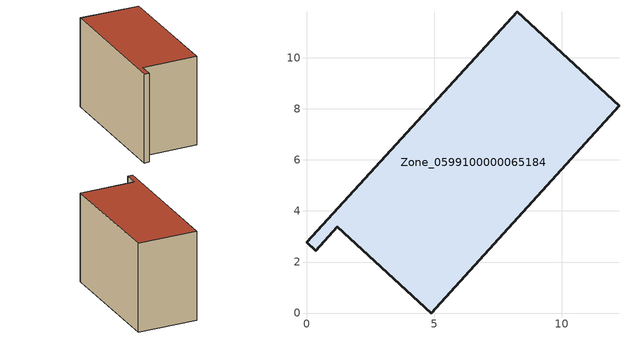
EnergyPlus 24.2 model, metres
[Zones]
Zone_0599100000065184
 floor ground (C_G): 1.21,3.38 0.36,2.45 0,2.77 8.26,11.8 12.25,8.13 4.9,0 z0
 wall outside (C_F): 8.26,11.8 0,2.77 0.36,2.45 1.21,3.38 4.9,0 12.25,8.13 8.26,11.8 z0:8.16
 roof outside (C_R): 12.25,8.13 8.26,11.8 0,2.77 0.36,2.45 1.21,3.38 4.9,0 z8.16
[BUILDING]
Pand.0599100000065184: North Axis=0; Terrain=City; Loads Convergence Tolerance Value=0.04; Temperature Convergence Tolerance Value=0.4; Solar Distribution=FullExterior; Maximum Number of Warmup Days=25; Minimum Number of Warmup Days=1
[Site:Location]
Rotterdam.The.Hague.AP_ZH_NLD Design_Conditions: Latitude=51.96; Longitude=4.45; Time Zone=1; Elevation=-4.5
[SITE:GROUNDTEMPERATURE:BUILDINGSURFACE]
18, 18, 18, 18, 18, 18, 18, 18, 18, 18, 18, 18
[MATERIAL] Thermal Absorptance=0.9; Solar Absorptance=0.7; Visible Absorptance=0.7
Name | Roughness | Thickness | Conductivity | Density | Specific Heat
G.TI.1975-1991 | MediumSmooth | 0.15 | 0.288461 | 540 | 1210
F.TI.1975-1991 | Rough | 0.3 | 0.230769 | 1920 | 840
R.TI.1975-1991 | MediumRough | 0.2 | 0.153846 | 1500 | 1000
[CONSTRUCTION]
C_G: G.TI.1975-1991
C_F: F.TI.1975-1991
C_R: R.TI.1975-1991
[ZONE]
Zone_0599100000065184: Type=1; Multiplier=1; Ceiling Height=Autocalculate; Volume=Autocalculate; Floor Area=autocalculate; Part of Total Floor Area=Yes
[ZONEINFILTRATION:DESIGNFLOWRATE]
Infil_Zone_0599100000065184: Zone or ZoneList or Space or SpaceList=Zone_0599100000065184; Schedule=AlwaysOn; Design Flow Rate Calculation Method=Flow/Area; Flow Rate per Floor Area=0.003; Constant Term Coefficient=1; Temperature Term Coefficient=0; Velocity Term Coefficient=0; Velocity Squared Term Coefficient=0
[HVACTEMPLATE:ZONE:IDEALLOADSAIRSYSTEM]
Zone_0599100000065184: Maximum Heating Supply Air Temperature=50; Minimum Cooling Supply Air Temperature=13; Maximum Heating Supply Air Humidity Ratio=0.0156; Minimum Cooling Supply Air Humidity Ratio=0.0077; Heating Limit=NoLimit; Cooling Limit=NoLimit; Dehumidification Control Type=ConstantSensibleHeatRatio; Cooling Sensible Heat Ratio=0.7; Dehumidification Setpoint=60; Humidification Control Type=None; Humidification Setpoint=30; Outdoor Air Method=None; Outdoor Air Flow Rate per Person=0.00944; Outdoor Air Flow Rate per Zone Floor Area=0; Outdoor Air Flow Rate per Zone=0; Demand Controlled Ventilation Type=None; Outdoor Air Economizer Type=NoEconomizer; Heat Recovery Type=None; Sensible Heat Recovery Effectiveness=0.7; Latent Heat Recovery Effectiveness=0.65
[ZONECONTROL:THERMOSTAT]
ThermostatControl_Zone_0599100000065184: Zone or ZoneList=Zone_0599100000065184; Control Type Schedule=DualSetpointControlType; Control 1=Thermostat_Zone_0599100000065184; Temperature Difference Between Cutout And Setpoint=0
[THERMOSTATSETPOINT:DUALSETPOINT]
Thermostat_Zone_0599100000065184: Heating Setpoint Temperature Schedule=HeatingSetpoint_Zone_0599100000065184; Cooling Setpoint Temperature Schedule=CoolingSetpoint_Zone_0599100000065184
[SCHEDULE:COMPACT]
HeatingSetpoint_Zone_0599100000065184: Through: 12/31, For: AllDays, Until: 24:00, 21
CoolingSetpoint_Zone_0599100000065184: Through: 12/31, For: AllDays, Until: 24:00, 24
DualSetpointControlType: Through: 12/31, For: AllDays, Until: 24:00, 4
AlwaysOn: Through: 12/31, For: AllDays, Until: 24:00, 1
